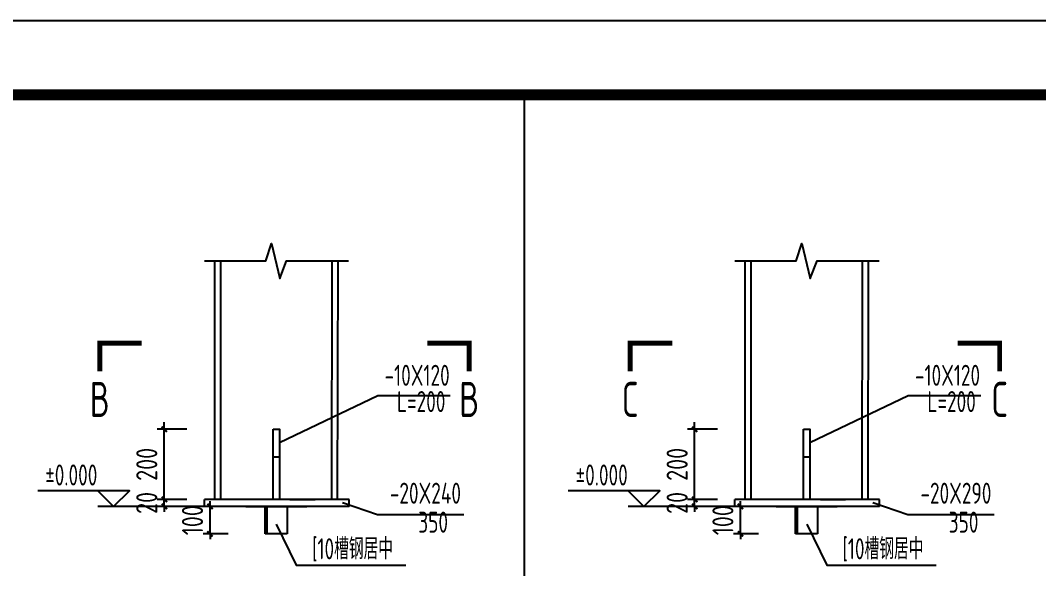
# Model space of a CAD drawing. Extents: x 180850 to 1399066, y 48356 to 327880.
# Drawn here: x 1360456 to 1374979, y 191050 to 198864 of the extents above; entities that cross this region are included whole.
import ezdxf
from ezdxf.enums import TextEntityAlignment as Align

# ---------------------------------------------------------------- set-up
doc = ezdxf.new("R2010")
doc.units = 0
doc.header["$LTSCALE"] = 1000
doc.linetypes.add('ACAD_ISO02W100', pattern=[15, 12, -3])
for name, color, linetype in [('AXIS', 3, 'Continuous'), ('GZ', 50, 'Continuous'), ('PUB_TEXT', 7, 'Continuous'), ('PUB_TITLE', 4, 'Continuous'), ('TEXT', 7, 'Continuous'), ('TG', 110, 'Continuous'), ('YCX', 90, 'Continuous'), ('引出线', 3, 'Continuous'), ('引线', 3, 'Continuous'), ('虚线', 4, 'ACAD_ISO02W100')]:
    doc.layers.add(name, color=color, linetype=linetype)
doc.styles.add('TSSD_Dimension', font='Tssdeng.shx', dxfattribs={"width": 0.8, "bigfont": 'hztxt.shx'})
doc.styles.add('TSSD_Norm', font='tssdeng.shx', dxfattribs={"bigfont": 'hztxt.shx'})
doc.styles.add('TSSD_Num', font='Tssdeng.shx', dxfattribs={"width": 0.7, "bigfont": 'hztxt.shx'})
doc.dimstyles.new('TSSD_20_100', dxfattribs={"dimtxt": 300, "dimasz": 75, "dimexe": 100, "dimexo": 250, "dimgap": 100, "dimtad": 1, "dimdec": 0, "dimlfac": 0.2, "dimzin": 0, "dimdsep": 46, "dimtxsty": 'TSSD_Dimension', "dimblk": 'ARCHTICK', "dimcen": 0, "dimdle": 100, "dimclrt": 7, "dimadec": 0, "dimazin": 0, "dimtfac": 1, "dimtdec": 0, "dimtix": 1, "dimtmove": 2, "dimatfit": 3, "dimfxl": 1, "dimtolj": 1, "dimtzin": 0, "dimarcsym": 0})

# ---------------------------------------------------------------- blocks, each defined once
blk = doc.blocks.new('_ArchTick')
at = {"color": 0, "linetype": 'ByBlock', "const_width": 0.4}
blk.add_lwpolyline([(-0.5, -0.5), (0.5, 0.5)], dxfattribs=at)
blk = doc.blocks.new('*D261')
at = {"layer": 'AXIS', "color": 0, "linetype": 'ByBlock', "lineweight": -2, "transparency": 16777216}
for p, q in [((1362832, 193036), (1362409, 193036)), ((1362509, 191936), (1362509, 193136)), ((1362832, 192036), (1362409, 192036))]:
    blk.add_line(p, q, dxfattribs=at)
at = {"layer": 'Defpoints', "color": 0, "linetype": 'ByBlock', "transparency": 16777216}
for p in [(1362509, 193036), (1363082, 193036), (1363082, 192036)]:
    blk.add_point(p, dxfattribs=at)
at = {"layer": 'AXIS', "color": 0, "linetype": 'ByBlock', "lineweight": -2, "transparency": 16777216, "xscale": 75, "yscale": 75, "zscale": 75}
for p, rotation in [((1362509, 193036), 90), ((1362509, 192036), 270)]:
    blk.add_blockref('_ArchTick', p, dxfattribs=dict(at, rotation=rotation))
at = {"layer": 'AXIS', "color": 7, "linetype": 'ByBlock', "transparency": 16777216, "insert": (1362259, 192536), "char_height": 300, "attachment_point": 5, "rotation": 90, "style": 'TSSD_Dimension'}
blk.add_mtext('\\A1;200', dxfattribs=at)
blk = doc.blocks.new('*D262')
at = {"layer": 'AXIS', "color": 0, "linetype": 'ByBlock', "lineweight": -2, "transparency": 16777216}
for p, q in [((1362832, 192036), (1362409, 192036)), ((1362509, 192036), (1362509, 192111)), ((1362509, 191936), (1362509, 192036)), ((1362832, 191936), (1362409, 191936)), ((1362509, 191936), (1362509, 191861))]:
    blk.add_line(p, q, dxfattribs=at)
at = {"layer": 'Defpoints', "color": 0, "linetype": 'ByBlock', "transparency": 16777216}
for p in [(1362509, 192036), (1363082, 192036), (1363082, 191936)]:
    blk.add_point(p, dxfattribs=at)
at = {"layer": 'AXIS', "color": 0, "linetype": 'ByBlock', "lineweight": -2, "transparency": 16777216, "xscale": 75, "yscale": 75, "zscale": 75}
for p, rotation in [((1362509, 192036), 270), ((1362509, 191936), 90)]:
    blk.add_blockref('_ArchTick', p, dxfattribs=dict(at, rotation=rotation))
at = {"layer": 'AXIS', "color": 7, "linetype": 'ByBlock', "transparency": 16777216, "insert": (1362259, 191986), "char_height": 300, "attachment_point": 5, "rotation": 90, "style": 'TSSD_Dimension'}
blk.add_mtext('\\A1;20', dxfattribs=at)
blk = doc.blocks.new('*D263')
at = {"layer": 'AXIS', "color": 0, "linetype": 'ByBlock', "lineweight": -2, "transparency": 16777216}
for p, q in [((1363161, 191936), (1363161, 192011)), ((1363420, 191936), (1363061, 191936)), ((1363161, 191545), (1363161, 191936)), ((1363420, 191545), (1363061, 191545)), ((1363161, 191545), (1363161, 191470))]:
    blk.add_line(p, q, dxfattribs=at)
at = {"layer": 'Defpoints', "color": 0, "linetype": 'ByBlock', "transparency": 16777216}
for p in [(1363161, 191936), (1363670, 191936), (1363670, 191545)]:
    blk.add_point(p, dxfattribs=at)
at = {"layer": 'AXIS', "color": 0, "linetype": 'ByBlock', "lineweight": -2, "transparency": 16777216, "xscale": 75, "yscale": 75, "zscale": 75}
for p, rotation in [((1363161, 191936), 270), ((1363161, 191545), 90)]:
    blk.add_blockref('_ArchTick', p, dxfattribs=dict(at, rotation=rotation))
at = {"layer": 'AXIS', "color": 7, "linetype": 'ByBlock', "transparency": 16777216, "insert": (1362911, 191740), "char_height": 300, "attachment_point": 5, "rotation": 90, "style": 'TSSD_Dimension'}
blk.add_mtext('\\A1;100', dxfattribs=at)
blk = doc.blocks.new('*D742')
at = {"layer": 'AXIS', "color": 0, "linetype": 'ByBlock', "lineweight": -2, "transparency": 16777216}
for p, q in [((1370397, 193036), (1369973, 193036)), ((1370073, 191936), (1370073, 193136)), ((1370397, 192036), (1369973, 192036))]:
    blk.add_line(p, q, dxfattribs=at)
at = {"layer": 'Defpoints', "color": 0, "linetype": 'ByBlock', "transparency": 16777216}
for p in [(1370073, 193036), (1370647, 193036), (1370647, 192036)]:
    blk.add_point(p, dxfattribs=at)
at = {"layer": 'AXIS', "color": 0, "linetype": 'ByBlock', "lineweight": -2, "transparency": 16777216, "xscale": 75, "yscale": 75, "zscale": 75}
for p, rotation in [((1370073, 193036), 90), ((1370073, 192036), 270)]:
    blk.add_blockref('_ArchTick', p, dxfattribs=dict(at, rotation=rotation))
at = {"layer": 'AXIS', "color": 7, "linetype": 'ByBlock', "transparency": 16777216, "insert": (1369823, 192536), "char_height": 300, "attachment_point": 5, "rotation": 90, "style": 'TSSD_Dimension'}
blk.add_mtext('\\A1;200', dxfattribs=at)
blk = doc.blocks.new('*D743')
at = {"layer": 'AXIS', "color": 0, "linetype": 'ByBlock', "lineweight": -2, "transparency": 16777216}
for p, q in [((1370397, 192036), (1369973, 192036)), ((1370073, 192036), (1370073, 192111)), ((1370073, 191936), (1370073, 192036)), ((1370397, 191936), (1369973, 191936)), ((1370073, 191936), (1370073, 191861))]:
    blk.add_line(p, q, dxfattribs=at)
at = {"layer": 'Defpoints', "color": 0, "linetype": 'ByBlock', "transparency": 16777216}
for p in [(1370073, 192036), (1370647, 192036), (1370647, 191936)]:
    blk.add_point(p, dxfattribs=at)
at = {"layer": 'AXIS', "color": 0, "linetype": 'ByBlock', "lineweight": -2, "transparency": 16777216, "xscale": 75, "yscale": 75, "zscale": 75}
for p, rotation in [((1370073, 192036), 270), ((1370073, 191936), 90)]:
    blk.add_blockref('_ArchTick', p, dxfattribs=dict(at, rotation=rotation))
at = {"layer": 'AXIS', "color": 7, "linetype": 'ByBlock', "transparency": 16777216, "insert": (1369823, 191986), "char_height": 300, "attachment_point": 5, "rotation": 90, "style": 'TSSD_Dimension'}
blk.add_mtext('\\A1;20', dxfattribs=at)
blk = doc.blocks.new('*D744')
at = {"layer": 'AXIS', "color": 0, "linetype": 'ByBlock', "lineweight": -2, "transparency": 16777216}
for p, q in [((1370726, 191936), (1370726, 192011)), ((1370985, 191936), (1370626, 191936)), ((1370726, 191545), (1370726, 191936)), ((1370985, 191545), (1370626, 191545)), ((1370726, 191545), (1370726, 191470))]:
    blk.add_line(p, q, dxfattribs=at)
at = {"layer": 'Defpoints', "color": 0, "linetype": 'ByBlock', "transparency": 16777216}
for p in [(1370726, 191936), (1371235, 191936), (1371235, 191545)]:
    blk.add_point(p, dxfattribs=at)
at = {"layer": 'AXIS', "color": 0, "linetype": 'ByBlock', "lineweight": -2, "transparency": 16777216, "xscale": 75, "yscale": 75, "zscale": 75}
for p, rotation in [((1370726, 191936), 270), ((1370726, 191545), 90)]:
    blk.add_blockref('_ArchTick', p, dxfattribs=dict(at, rotation=rotation))
at = {"layer": 'AXIS', "color": 7, "linetype": 'ByBlock', "transparency": 16777216, "insert": (1370476, 191740), "char_height": 300, "attachment_point": 5, "rotation": 90, "style": 'TSSD_Dimension'}
blk.add_mtext('\\A1;100', dxfattribs=at)

msp = doc.modelspace()

# ---------------------------------------------------------------- linework, layer by layer
at = {"layer": 'AXIS'}
msp.add_line((1367642.62, 197803.17), (1367642.62, 181713.13), dxfattribs=at)
at = {"layer": 'GZ'}
for p, q in [((1363230.97, 192035.88), (1363230.97, 195434.63)), ((1363315.26, 192035.88), (1363315.26, 195434.63)), ((1364896.69, 192035.88), (1364903.23, 195434.62)), ((1364980.97, 192035.71), (1364987.52, 195434.46)), ((1370795.65, 192035.88), (1370795.65, 195434.63)), ((1370879.93, 192035.88), (1370879.93, 195434.63)), ((1372461.36, 192035.88), (1372467.91, 195434.62)), ((1372545.65, 192035.71), (1372552.19, 195434.46)), ((1363082.22, 191935.83), (1363082.22, 192035.88)), ((1365144.55, 192035.88), (1363082.22, 192035.88)), ((1363910.97, 192035.94), (1363550.97, 192035.94)), ((1364300.97, 192035.94), (1364660.97, 192035.95)), ((1365144.55, 191935.83), (1365144.55, 192035.88)), ((1370646.89, 191935.83), (1370646.89, 192035.88)), ((1372709.22, 192035.88), (1370646.89, 192035.88)), ((1371475.65, 192035.94), (1371115.65, 192035.94)), ((1371865.64, 192035.94), (1372225.64, 192035.95)), ((1372709.22, 191935.83), (1372709.22, 192035.88)), ((1365144.55, 191935.83), (1363082.22, 191935.83)), ((1363670.45, 191935.83), (1364541.3, 191935.83)), ((1372709.22, 191935.83), (1370646.89, 191935.83)), ((1371235.13, 191935.83), (1372105.97, 191935.83))]:
    msp.add_line(p, q, dxfattribs=at)
for points in [[(1363080.97, 195434.63), (1363380.97, 195434.63), (1363957.97, 195434.63), (1364037.97, 195684.63), (1364156.29, 195185.25), (1364253.97, 195434.63), (1364837.52, 195435.57), (1365137.52, 195435.57)], [(1370645.65, 195434.63), (1370945.65, 195434.63), (1371522.65, 195434.63), (1371602.65, 195684.63), (1371720.96, 195185.25), (1371818.65, 195434.63), (1372402.2, 195435.57), (1372702.2, 195435.57)]]:
    msp.add_lwpolyline(points, dxfattribs=at)
at = {"layer": 'PUB_TITLE'}
msp.add_lwpolyline([(1287615.87, 198863.75), (1399065.87, 198863.81), (1399065.87, 135863.88), (1287615.87, 135863.81)], close=True, dxfattribs=at)
at = {"layer": 'PUB_TITLE', "const_width": 159.09}
msp.add_lwpolyline([(1290267.38, 136924.42), (1290267.38, 197803.14), (1398005.26, 197803.21), (1398005.26, 136924.48)], close=True, dxfattribs=at)
at = {"layer": 'TG'}
for p, q in [((1364061.27, 192643.3), (1364150.67, 192643.3)), ((1371625.94, 192643.3), (1371715.35, 192643.3))]:
    msp.add_line(p, q, dxfattribs=at)
for points in [[(1364061.27, 193035.88), (1364150.67, 193035.88), (1364150.67, 192035.88), (1364061.27, 192035.88)], [(1371625.94, 193035.88), (1371715.35, 193035.88), (1371715.35, 192035.88), (1371625.94, 192035.88)]]:
    msp.add_lwpolyline(points, close=True, dxfattribs=at)
at = {"layer": 'YCX'}
for p, q in [((1363061.4, 191935.83), (1361560.45, 191935.83)), ((1370626.07, 191935.83), (1369125.12, 191935.83))]:
    msp.add_line(p, q, dxfattribs=at)
for points in [[(1361560.45, 192160.83), (1361785.45, 191935.83), (1362010.45, 192160.83), (1360704.63, 192160.83)], [(1369125.12, 192160.83), (1369350.12, 191935.83), (1369575.12, 192160.83), (1368269.3, 192160.83)]]:
    msp.add_lwpolyline(points, dxfattribs=at)
at = {"layer": '引出线', "const_width": 70}
for points in [[(1362188.38, 194261.97), (1361588.38, 194261.97), (1361588.38, 193861.97)], [(1366258.16, 194261.97), (1366858.16, 194261.97), (1366858.16, 193861.97)], [(1369753.05, 194261.97), (1369153.05, 194261.97), (1369153.05, 193861.97)], [(1373822.83, 194261.97), (1374422.83, 194261.97), (1374422.83, 193861.97)]]:
    msp.add_lwpolyline(points, dxfattribs=at)
at = {"layer": '引线'}
for p, q in [((1364150.67, 192846.42), (1365555.58, 193518.97)), ((1365555.58, 193518.97), (1366587.64, 193518.97)), ((1371715.35, 192846.42), (1373120.25, 193518.97)), ((1373120.25, 193518.97), (1374152.32, 193518.97)), ((1365049.18, 191990.86), (1365548.34, 191821.91)), ((1372613.85, 191990.86), (1373113.01, 191821.91)), ((1365548.34, 191821.91), (1366779.04, 191821.91)), ((1373113.01, 191821.91), (1374343.71, 191821.91))]:
    msp.add_line(p, q, dxfattribs=at)
for points in [[(1364105.97, 191685.83), (1364391.54, 191098.33), (1364391.54, 191098.33), (1365953.22, 191098.33)], [(1371670.65, 191685.83), (1371956.22, 191098.33), (1371956.22, 191098.33), (1373517.89, 191098.33)]]:
    msp.add_lwpolyline(points, dxfattribs=at)
at = {"layer": '虚线'}
for p, q in [((1363946.13, 191545.16), (1363946.13, 191935.83)), ((1363977.06, 191545.16), (1363977.06, 191935.83)), ((1364262.62, 191935.83), (1364262.62, 191545.16)), ((1371510.8, 191545.16), (1371510.8, 191935.83)), ((1371541.73, 191545.16), (1371541.73, 191935.83)), ((1371827.3, 191935.83), (1371827.3, 191545.16)), ((1364262.62, 191545.16), (1363946.13, 191545.16)), ((1371827.3, 191545.16), (1371510.8, 191545.16))]:
    msp.add_line(p, q, dxfattribs=at)

# ---------------------------------------------------------------- texts
at = {"layer": 'PUB_TEXT', "style": 'TSSD_Num', "width": 0.7}
for s, p in [('B', (1361588.38, 193461.97)), ('B', (1366858.16, 193461.97)), ('C', (1369153.05, 193461.97)), ('C', (1374422.83, 193461.97))]:
    msp.add_text(s, height=500, dxfattribs=at).set_placement(p, align=Align.MIDDLE_CENTER)
at = {"layer": 'TEXT', "style": 'TSSD_Norm', "width": 0.7}
for s, p in [('-10X120', (1366579.36, 193565.39)), ('-10X120', (1374144.04, 193565.39)), ('L=200', (1366518.44, 193190.7)), ('L=200', (1374083.11, 193190.7)), ('-20X240', (1366740.66, 191884.91)), ('-20X290', (1374305.33, 191884.91)), ('350', (1366555.64, 191472.01)), ('350', (1374120.31, 191472.01))]:
    msp.add_text(s, height=300, dxfattribs=at).set_placement(p, align=Align.BOTTOM_RIGHT)
for p in [(1361182.32, 192384.38), (1368747, 192384.38)]:
    msp.add_text('%%p0.000', height=300, dxfattribs=at).set_placement(p, align=Align.MIDDLE)
for p in [(1365193.37, 191182.66), (1372758.04, 191182.66)]:
    msp.add_text('[10槽钢居中', height=300, dxfattribs=at).set_placement(p, align=Align.CENTER)

# ---------------------------------------------------------------- dimensions: what is measured, and where the dimension line sits
at = {"layer": 'AXIS', "linetype": 'ByBlock'}
for base, p1, p2, picture, middle in [((1362508.74, 193035.88), (1363082.22, 192035.88), (1363082.22, 193035.88), '*D261', (1362258.74, 192535.88)), ((1370073.41, 193035.88), (1370646.89, 192035.88), (1370646.89, 193035.88), '*D742', (1369823.41, 192535.88)), ((1362508.74, 192035.88), (1363082.22, 191935.83), (1363082.22, 192035.88), '*D262', (1362258.74, 191985.85)), ((1370073.41, 192035.88), (1370646.89, 191935.83), (1370646.89, 192035.88), '*D743', (1369823.41, 191985.85))]:
    dim = msp.add_linear_dim(base=base, p1=p1, p2=p2, angle=90, dimstyle='TSSD_20_100', dxfattribs=at)
    dim.commit()
    dim.dimension.update_dxf_attribs({"geometry": picture, "text_midpoint": middle})
for base, p1, p2, picture, middle in [((1363161.4, 191935.83), (1363670.45, 191545.16), (1363670.45, 191935.83), '*D263', (1362911.4, 191740.49)), ((1370726.07, 191935.83), (1371235.13, 191545.16), (1371235.13, 191935.83), '*D744', (1370476.07, 191740.49))]:
    dim = msp.add_linear_dim(base=base, p1=p1, p2=p2, angle=90, text='100', dimstyle='TSSD_20_100', dxfattribs=at)
    dim.commit()
    dim.dimension.update_dxf_attribs({"geometry": picture, "text_midpoint": middle})

doc.saveas('drawing.dxf')
